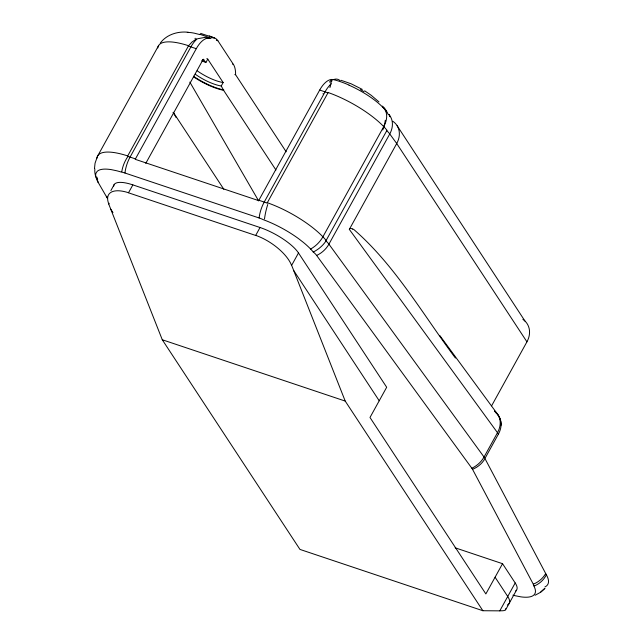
<?xml version="1.0" encoding="UTF-8"?>
<svg xmlns="http://www.w3.org/2000/svg" width="643" height="643" viewBox="0 0 643 643"><rect width="100%" height="100%" fill="white"/><g stroke="black" fill="none" stroke-linecap="round" stroke-linejoin="round"><path stroke-width="0.96" d="M495.44 412.34A22.159 18.149 -33.3 0 1 501.042 425.328L500.913 426.703A21.999 18.02 -33.3 0 1 498.454 434.017L485.015 458.363L328.919 244.171A22.071 6.856 28.9 0 0 325.921 240.844L386.99 130.28A54.904 17.056 28.9 0 0 328.099 92.512A3.07 2.564 -31.4 0 1 327.922 92.913L267.303 202.722A54.904 17.056 28.9 0 1 326.146 240.466M94.481 168.579L95.06 163.193L97.27 156.836M330.59 85.543L329.923 87.569M330.711 82.762L331.941 80.447M348.988 85.037L345.805 83.686A40.244 11.775 28.6 0 0 335.678 80.198L332.937 79.531A22.071 10.65 -71.5 0 0 319.684 90.06L258.655 200.624L135.215 159.311L196.276 48.699A22.071 10.65 -71.5 0 1 210.092 38.307L204.466 37.455L198.165 38.644M97.865 155.614L158.7 45.412M135.44 158.893L130.063 157.093A22.095 6.864 28.9 0 0 127.475 156.313A2.893 2.13 -40.1 0 0 127.716 155.927L188.343 46.119A2.845 2.307 -34.1 0 1 188.592 45.741L191.911 42.108L195.536 39.577M110.901 190.545L114.317 184.356M109.149 203.252L108.723 204.024L162.277 339.761L299.959 549.419L482.885 610.729L499.796 610.85C501.476 610.601 506.105 611.38 505.703 608.688M260.037 227.509L132.86 184.887L128.487 192.812L255.665 235.442L260.037 227.509A33.565 10.425 28.9 0 1 298.489 252.956L386.676 387.255L369.99 417.484L485.859 593.923L502.545 563.694L455.148 547.812M145.768 163.362L203.228 59.285L205.864 62.58L207.769 59.124A25.752 7.997 28.9 0 0 206.805 58.682M202.432 59.421A32.833 10.2 28.9 0 1 203.059 59.695L203.887 59.574M275.943 170.017L223.603 90.309L221.24 86.001L223.145 82.545L207.769 59.124M298.489 252.956L291.649 265.334L345.211 401.071L482.885 610.729M498.454 434.017L349.326 229.382L396.723 143.526A22.079 17.779 -34.7 0 0 392.801 121.262M491.622 405.805L526.938 341.827A22.071 18.076 -33.3 0 0 522.896 319.354M499.796 610.85L515.196 582.96L502.545 563.694M516.433 590.25L505.615 609.837M160.276 43.089C166.714 34.4 177.99 31.057 188.423 32.271M540.401 592.388L544.854 588.417L540.401 592.388L535.089 595.265M512.921 595.169A48.096 14.942 28.9 0 0 514.786 595.651L520.878 596.857A48.096 14.942 28.9 0 0 533.794 585.829A15.729 4.887 28.9 0 0 533.28 584.182L472.533 469.31A15.737 4.887 28.9 0 0 471.841 468.225L316.276 254.958A15.737 4.887 28.9 0 0 313.157 251.879A47.887 14.877 28.9 0 0 310.633 249.05L311.035 248.817A22.071 14.877 -43.7 0 0 322.907 236.809L383.742 126.607A22.071 14.877 -43.7 0 0 383.107 107.494M350.009 228.691L349.663 228.94A1.382 0.667 -71.5 0 0 349.326 229.374M534.47 585.548L533.835 585.813M382.408 106.111A22.071 18.076 -33.3 0 1 386.829 112.043A40.38 12.032 28.4 0 1 388.292 114.631L388.83 114.671M232.557 64.051L233.538 64.573A23.156 11.172 -71.5 0 1 235.587 74.717L286.183 151.812M233.24 64.171L217.905 40.758L217.037 40.356M200.56 33.364L214.368 37.945L209.232 35.871M235.571 74.725L235.338 74.676A39.255 12.193 28.9 0 1 234.824 74.548M341.039 80.295L351.046 83.751L362.314 89.401M199.933 34.609L194.339 33.187A40.469 11.912 29.3 0 0 187.282 32.447M196.276 48.699L190.899 46.891A22.071 6.856 28.9 0 0 188.343 46.119M319.684 90.06L325.061 91.861A22.127 6.872 28.9 0 1 327.922 92.913M258.848 200.262L264.225 202.063A22.127 6.872 28.9 0 1 267.126 203.132A2.331 2.058 -23.4 0 1 267.295 202.722M106.73 196.276A22.079 18.374 -31.7 0 0 107.188 197.996L97.8 181.752A15.946 4.951 28.9 0 1 97.423 180.683A48.201 14.974 28.9 0 1 95.944 177.09A48.072 14.934 28.9 0 1 95.96 173.264L97.133 171.424A48.072 14.934 28.9 0 1 111.488 169.672L116.769 170.789A48.072 14.934 28.9 0 1 121.157 172.035A15.737 4.887 28.9 0 1 124.951 173.015L259.113 217.977A15.737 4.887 28.9 0 1 263.566 219.785L266.837 221.047A48.112 14.95 28.9 0 1 298.754 238.81L303.464 242.467A48.112 14.95 28.9 0 1 310.633 249.058M162.277 339.761L345.211 401.071M352.694 228.956L353.039 229.117A53.128 25.632 -71.5 0 1 353.891 229.567C395.18 265.487 422.941 314.564 455.421 358.055M203.638 59.944L203.228 59.285M364.629 90.8L371.099 95.22L378.952 101.891M389.136 114.727L389.457 115.258M439.82 335.558L497.023 413.473M524.985 321.066L397.109 125.682M526.938 341.827L396.723 143.526L389.754 133.969A22.071 6.856 28.9 0 0 386.764 130.658M293.706 270.55L379.217 400.774M495.078 577.213L507.729 596.479A33.565 10.425 28.9 0 1 507.351 604.991M173.272 112.284L223.844 189.291M110.781 209.24L112.967 212.584M98.009 182.154L98.033 182.178A22.079 18.647 -30.1 0 1 97.326 179.019M189.846 82.103L258.655 200.921M173.136 112.372L176.15 117.581M544.91 586.946A54.896 17.056 28.9 0 0 546.14 574.384L484.983 458.596A22.071 18.952 -27.9 0 1 472.533 469.31M389.554 115.443L390.044 116.753M95.944 177.09L95.791 176.672A22.071 20.15 -14.1 0 1 94.859 168.86M97.423 180.683L97.165 179.871M195.472 38.307A12.04 0.964 -13.9 0 1 194.942 38.443M197.12 38.942A22.071 10.65 -71.5 0 0 190.899 46.891L130.063 157.093A22.071 10.65 -71.5 0 0 124.951 173.015M195.793 39.36A10.698 9.098 22.3 0 1 197.079 38.861M259.113 217.977A22.071 10.65 -71.5 0 1 264.225 202.063L325.061 91.861A22.071 10.65 -71.5 0 1 330.631 84.474M385.286 120.305A21.766 9.002 -65.5 0 1 382.77 129.966M157.816 47.976A54.904 17.056 28.9 0 1 188.584 45.741M96.98 158.178A54.904 17.056 28.9 0 1 127.724 155.936M471.841 468.225A22.071 17.457 -36.1 0 0 484.099 456.94L497.537 432.586A22.071 17.457 -36.1 0 0 494.507 411.062M389.095 114.687A22.071 17.457 -36.1 0 1 389.754 133.969L328.919 244.171A22.071 17.457 -36.1 0 1 316.661 255.456M350.049 228.506A14.789 7.137 -71.5 0 1 352.621 229.125M329.546 82.127A21.267 4.188 -75.8 0 1 331.627 80.053M199.676 34.296A40.3 11.912 29.2 0 1 209.634 37.905M383.212 107.518A40.437 12.088 28.3 0 1 386.901 112.067M349.028 85.173A40.244 11.711 28.6 0 1 382.987 107.469M264.498 218.958A22.055 5.835 -77.1 0 1 267.753 204.498M326.049 240.876A21.934 14.532 -36.8 0 1 313.197 252.04M121.792 171.665A22.047 12.82 -65 0 1 127.78 156.691M330.301 84.595A5.739 2.918 -34.6 0 1 329.923 85.656M330.984 84.498A6.993 3.705 18.8 0 1 330.727 83.743M494.788 411.504A22.071 18.952 -27.9 0 1 501.034 425.328M360.466 89.554A25.752 7.997 28.9 0 1 364.034 91.7M389.457 115.885A12.973 2.307 84.4 0 1 389.545 116.102M97.68 179.71A21.87 17.08 7.8 0 1 96.932 177.163M195.568 39.625A12.981 11.333 29.9 0 1 195.874 39.48M210.333 38.154A23.164 11.172 -71.5 0 1 217.889 40.782M545.73 573.468A22.071 18.952 -27.9 0 1 533.28 584.182M546.51 574.537A22.055 20.648 -37.3 0 1 534.638 585.845M333.741 79.523A23.132 11.156 -71.5 0 1 340.155 80.721M216.345 40.051A25.752 7.997 28.9 0 1 216.747 40.228M322.971 93.838A24.008 0.836 -48.6 0 1 323.172 93.613M331.812 81.05A25.374 3.577 -74.5 0 1 331.965 80.841M331.241 83.751A15.754 7.25 44.3 0 1 331.249 83.116M223.603 90.309A32.833 10.2 28.9 0 1 193.969 77.096M221.24 86.001A25.752 7.997 28.9 0 1 195.263 74.226M201.645 60.755A25.752 7.997 28.9 0 1 205.864 62.58M223.82 89.924A32.833 10.2 28.9 0 1 193.43 76.204M223.145 82.545A25.752 7.997 28.9 0 1 197.168 70.778M515.196 582.96A33.565 10.425 28.9 0 1 515.622 591.021M255.633 235.354A33.782 14.725 34 0 1 291.528 265.294M113.626 186.374A33.565 10.425 28.9 0 1 132.86 184.887M108.844 204.064A33.782 14.725 34 0 1 128.447 192.723"/></g></svg>
